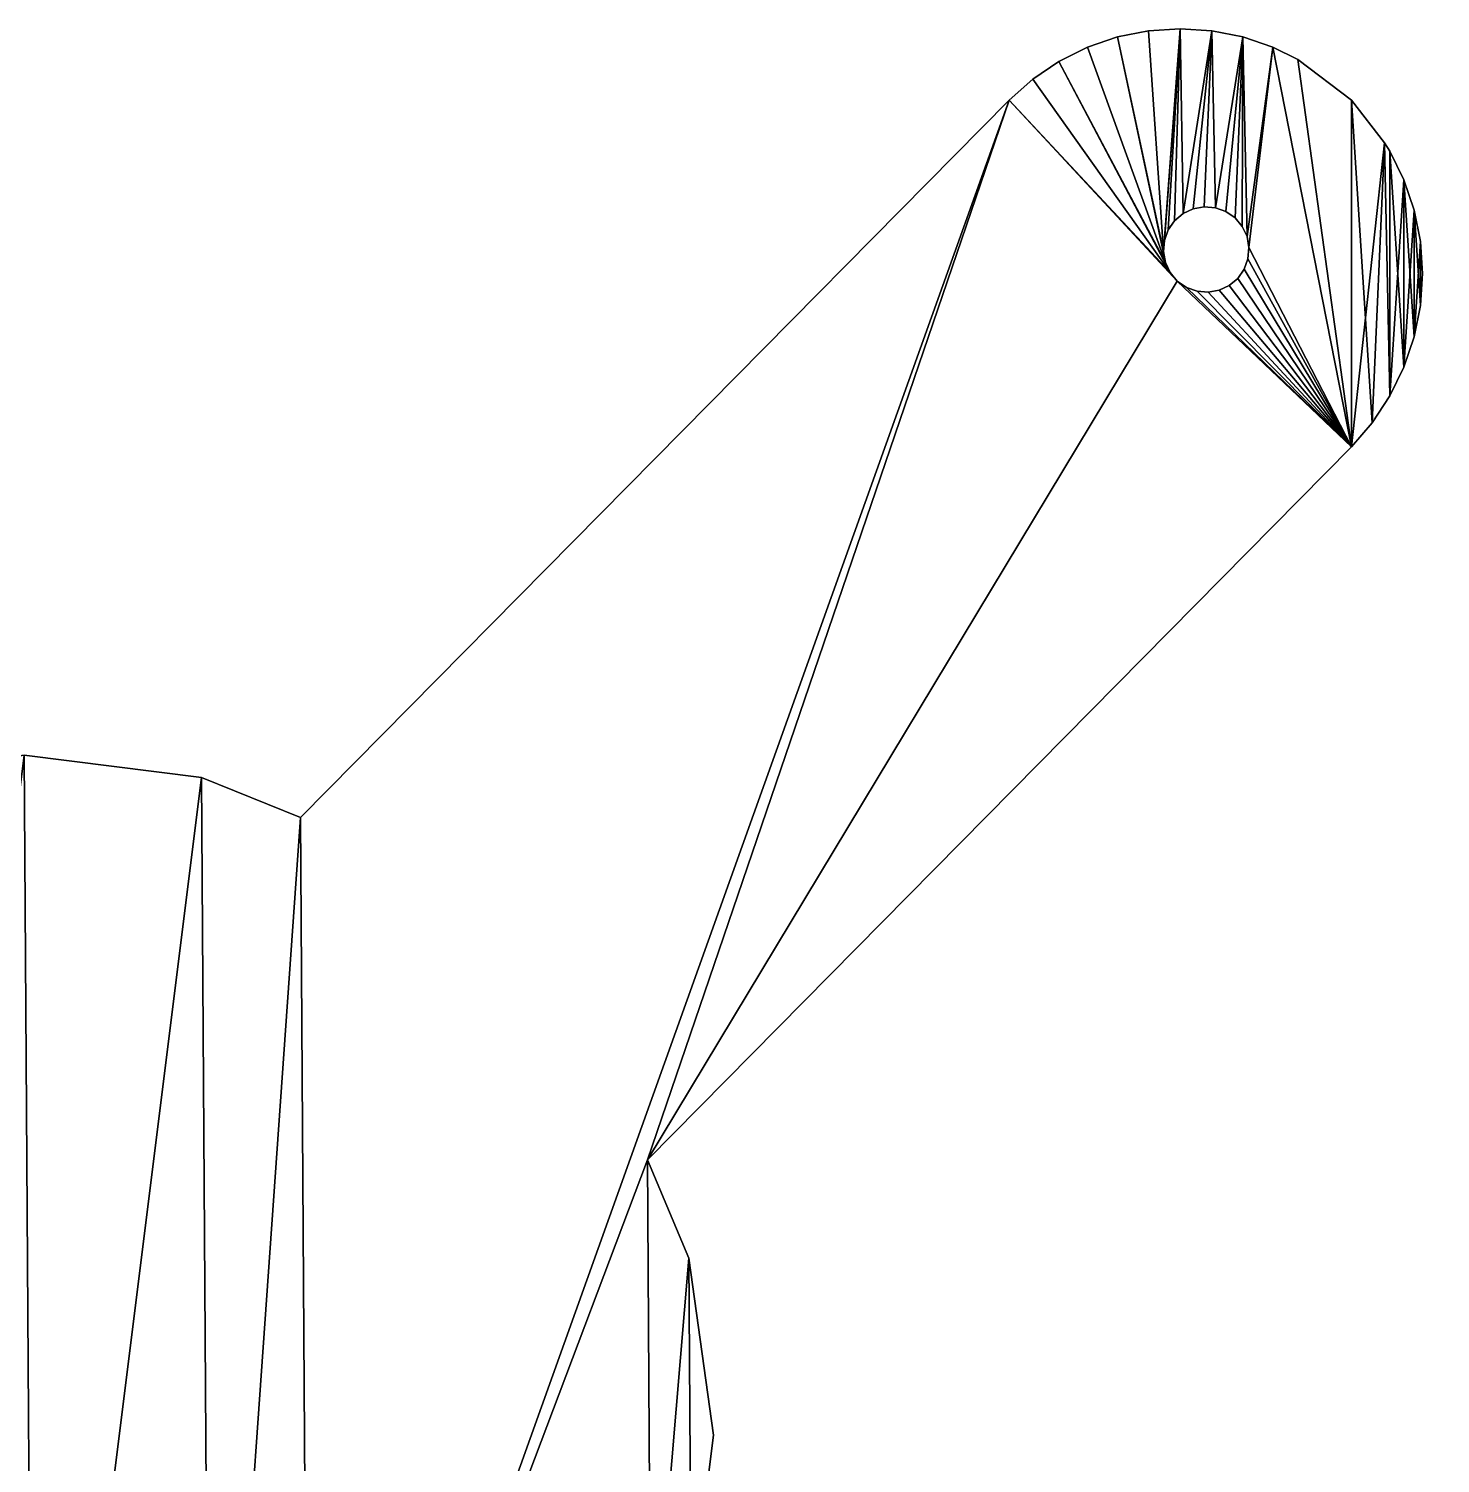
# Model space of a CAD drawing. Header units: metres. Extents: x 0.5 to 11.6, y 0.4 to 11.6.
# Drawn here: x 8.807 to 10.869, y 3.213 to 5.309 of the extents above; entities that cross this region are included whole.
import ezdxf

# ---------------------------------------------------------------- set-up
doc = ezdxf.new("R2010")
doc.units = ezdxf.units.M

msp = doc.modelspace()

# ---------------------------------------------------------------- meshes
at = {"layer": 'OutsideLine'}
mesh = msp.add_polyface(dxfattribs=at)
corners = [(7.0105, 5.2714), (7.0056, 4.9647), (6.9662, 5.2565), (7.007, 4.9809), (7.0125, 4.9963), (7.0564, 5.2804), (7.0218, 5.0097), (7.0343, 5.0202), (7.0491, 5.0271), (7.0652, 5.03), (7.1031, 5.2835), (7.0814, 5.0286), (7.0968, 5.023), (7.1101, 5.0137), (7.1498, 5.2804), (7.1206, 5.0012), (7.1276, 4.9864), (7.1304, 4.9703), (6.7483, 4.9757), (6.7483, 4.8833), (6.7453, 4.9295), (6.7574, 5.0211), (6.7574, 4.8378), (6.7724, 5.065), (6.7724, 4.794), (6.7904, 5.1011), (6.7931, 4.7525), (6.8498, 5.1795), (6.819, 4.7141), (6.8498, 4.6795), (6.912, 5.2279), (7.0084, 4.9486), (7.0153, 4.9338), (7.8981, 3.6447), (6.9241, 5.2359), (7.0258, 4.9214), (7.0392, 4.912), (7.0546, 4.9065), (7.0708, 4.9051), (7.0869, 4.9079), (7.1017, 4.9149), (7.1141, 4.9254), (7.1235, 4.9387), (7.129, 4.9541), (7.1956, 5.2714), (7.24, 5.2565), (7.282, 5.2359), (7.321, 5.2101), (7.3564, 5.1795), (8.3981, 4.1513), (7.9034, 2.8388), (7.8394, 3.5002), (7.8428, 2.9826), (7.807, 3.2412), (7.0247, 1.5059), (7.0335, 1.1981), (6.9897, 1.2132), (7.0276, 1.4898), (7.0345, 1.475), (7.079, 1.189), (7.045, 1.4626), (7.0584, 1.4532), (7.0737, 1.4477), (7.09, 1.4463), (7.1252, 1.186), (7.1061, 1.4491), (7.1208, 1.4561), (7.1333, 1.4666), (7.1714, 1.189), (7.1427, 1.4799), (7.1482, 1.4953), (7.1496, 1.5115), (9.2158, 2.3441), (9.7158, 2.8507), (10.2576, 1.3159), (9.7106, 3.6566), (10.4942, 1.5819), (10.7642, 1.8159), (10.4849, 1.5686), (10.2929, 1.2853), (10.332, 1.2595), (10.4793, 1.5532), (10.374, 1.239), (10.4183, 1.224), (10.4779, 1.537), (10.4642, 1.215), (10.5067, 1.5925), (10.5215, 1.5994), (10.5375, 1.6022), (10.5538, 1.6008), (10.5691, 1.5953), (10.5825, 1.5859), (10.593, 1.5735), (10.5999, 1.5587), (10.6028, 1.5426), (10.6035, 1.224), (10.6478, 1.239), (10.6898, 1.2595), (10.702, 1.2675), (10.7642, 1.3159), (10.795, 1.7813), (10.8236, 1.3943), (10.8209, 1.7429), (10.8415, 1.7014), (10.8415, 1.4304), (10.8565, 1.6576), (10.8565, 1.4743), (10.8657, 1.6122), (10.8657, 1.5197), (10.8687, 1.5659), (10.5109, 1.212), (10.4808, 1.5209), (10.4877, 1.5061), (10.4982, 1.4936), (10.5116, 1.4843), (10.5576, 1.215), (10.5269, 1.4788), (10.5432, 1.4774), (10.5593, 1.4802), (10.574, 1.4871), (10.5865, 1.4976), (10.5959, 1.511), (10.6014, 1.5264), (10.4888, 5.3094), (10.4644, 4.9839), (10.4425, 5.3064), (10.4658, 5.0001), (10.4713, 5.0155), (10.4806, 5.0288), (10.4931, 5.0394), (10.535, 5.3064), (10.5079, 5.0463), (10.524, 5.0491), (10.5402, 5.0477), (10.5804, 5.2973), (10.5556, 5.0422), (10.5689, 5.0328), (10.5795, 5.0204), (10.5864, 5.0056), (10.6243, 5.2823), (10.5892, 4.9895), (6.7743, 1.5905), (6.7743, 1.4971), (6.7712, 1.5438), (6.7833, 1.6364), (6.7833, 1.4512), (6.7982, 1.6807), (6.7982, 1.4069), (6.8188, 1.7227), (6.8188, 1.3649), (6.8446, 1.7617), (6.8268, 1.3527), (6.8752, 1.2905), (6.8752, 1.7971), (7.0317, 1.5375), (7.0261, 1.5221), (6.9536, 1.2311), (7.041, 1.5509), (7.0535, 1.5614), (7.0683, 1.5683), (7.0843, 1.5711), (7.1006, 1.5698), (7.1159, 1.5642), (7.1293, 1.5549), (7.1398, 1.5424), (7.1468, 1.5276), (7.2169, 1.1981), (7.2607, 1.2132), (7.3022, 1.2338), (7.3406, 1.2597), (7.3752, 1.2905), (8.41, 2.3389), (8.5419, 4.2119), (8.5545, 2.2801), (8.8005, 4.2477), (8.8135, 2.2477), (9.0595, 4.2153), (9.0721, 2.2835), (9.204, 4.1565), (10.2388, 5.2049), (10.4846, 4.9406), (10.7388, 4.6983), (10.4741, 4.953), (10.2734, 5.2357), (10.3118, 5.2616), (10.4672, 4.9678), (10.3533, 5.2823), (10.3971, 5.2973), (10.498, 4.9312), (10.5134, 4.9257), (10.5296, 4.9243), (10.5457, 4.9271), (10.5605, 4.934), (10.5729, 4.9446), (10.5823, 4.9579), (10.5878, 4.9733), (10.6604, 5.2643), (10.7388, 5.2049), (10.7872, 5.1427), (10.7694, 4.7337), (10.7952, 4.7727), (10.7952, 5.1305), (10.8157, 5.0885), (10.8157, 4.8147), (10.8306, 5.0442), (10.8306, 4.859), (10.8397, 4.9983), (10.8397, 4.9049), (10.8427, 4.9516), (9.7712, 3.5128), (9.7746, 2.9952), (9.807, 3.2542)]
mesh.append_faces([[corners[k] for k in face] for face in [(18, 19, 20), (51, 52, 53), (108, 107, 109), (141, 142, 143), (207, 206, 208), (210, 209, 211)]], dxfattribs={"vtx0": -1})
mesh.append_faces([[corners[k] for k in face] for face in [(0, 1, 2), (1, 0, 3), (3, 0, 4), (4, 5, 6), (6, 5, 7), (7, 5, 8), (8, 5, 9), (9, 10, 11), (11, 10, 12), (12, 10, 13), (13, 14, 15), (15, 14, 16), (16, 14, 17), (19, 21, 22), (22, 23, 24), (24, 25, 26), (26, 27, 28), (28, 27, 29), (29, 32, 33), (31, 34, 1), (52, 33, 50), (55, 58, 59), (59, 63, 64), (64, 67, 68), (72, 73, 74), (74, 78, 79), (79, 78, 80), (80, 81, 82), (82, 81, 83), (83, 84, 85), (76, 77, 86), (86, 77, 87), (87, 77, 88), (88, 77, 89), (89, 77, 90), (90, 77, 91), (91, 77, 92), (92, 77, 93), (93, 77, 94), (95, 77, 96), (96, 77, 97), (97, 77, 98), (98, 77, 99), (99, 100, 101), (101, 103, 104), (104, 105, 106), (106, 107, 108), (110, 114, 115), (115, 118, 95), (123, 124, 125), (124, 123, 126), (126, 123, 127), (127, 123, 128), (128, 123, 129), (129, 130, 131), (131, 130, 132), (132, 130, 133), (133, 134, 135), (135, 134, 136), (136, 134, 137), (137, 134, 138), (138, 139, 140), (142, 144, 145), (145, 146, 147), (147, 148, 149), (149, 150, 151), (151, 150, 152), (152, 155, 156), (156, 155, 56), (154, 50, 157), (157, 50, 158), (158, 50, 159), (159, 50, 160), (160, 50, 161), (161, 50, 162), (162, 50, 163), (163, 50, 164), (164, 50, 165), (165, 50, 71), (68, 50, 166), (166, 50, 167), (167, 50, 168), (168, 50, 169), (169, 50, 170), (170, 50, 171), (171, 172, 173), (173, 174, 175), (175, 176, 177), (177, 178, 72), (75, 180, 181), (180, 179, 182), (182, 184, 185), (185, 187, 124), (181, 198, 199), (199, 198, 200), (200, 202, 203), (203, 204, 205), (205, 206, 207), (209, 73, 75), (73, 209, 210)]], dxfattribs={"vtx0": -1, "vtx1": -1})
mesh.append_faces([[corners[k] for k in face] for face in [(29, 30, 31), (33, 17, 14), (33, 49, 50), (73, 72, 75), (74, 73, 76), (94, 77, 95), (152, 153, 154), (71, 50, 68), (171, 50, 49), (72, 179, 75), (75, 179, 180), (181, 140, 139)]], dxfattribs={"vtx0": -1, "vtx1": -1, "vtx2": -1})
mesh.append_faces([[corners[k] for k in face] for face in [(4, 0, 5), (9, 5, 10), (13, 10, 14), (19, 18, 21), (22, 21, 23), (24, 23, 25), (26, 25, 27), (29, 27, 30), (29, 31, 32), (31, 30, 34), (1, 34, 2), (33, 32, 35), (33, 35, 36), (33, 36, 37), (33, 37, 38), (33, 38, 39), (33, 39, 40), (33, 40, 41), (33, 41, 42), (33, 42, 43), (33, 43, 17), (33, 14, 44), (33, 44, 45), (33, 45, 46), (33, 46, 47), (33, 47, 48), (33, 48, 49), (52, 51, 33), (54, 55, 56), (55, 54, 57), (55, 57, 58), (59, 58, 60), (59, 60, 61), (59, 61, 62), (59, 62, 63), (64, 63, 65), (64, 65, 66), (64, 66, 67), (68, 67, 69), (68, 69, 70), (68, 70, 71), (76, 73, 77), (74, 76, 78), (80, 78, 81), (83, 81, 84), (99, 77, 100), (101, 100, 102), (101, 102, 103), (104, 103, 105), (106, 105, 107), (84, 110, 85), (110, 84, 111), (110, 111, 112), (110, 112, 113), (110, 113, 114), (115, 114, 116), (115, 116, 117), (115, 117, 118), (95, 118, 119), (95, 119, 120), (95, 120, 121), (95, 121, 122), (95, 122, 94), (129, 123, 130), (133, 130, 134), (138, 134, 139), (142, 141, 144), (145, 144, 146), (147, 146, 148), (149, 148, 150), (152, 150, 153), (154, 153, 50), (152, 154, 155), (56, 155, 54), (171, 49, 172), (173, 172, 174), (175, 174, 176), (177, 176, 178), (72, 178, 179), (182, 179, 183), (182, 183, 184), (185, 184, 186), (185, 186, 187), (124, 187, 125), (181, 180, 188), (181, 188, 189), (181, 189, 190), (181, 190, 191), (181, 191, 192), (181, 192, 193), (181, 193, 194), (181, 194, 195), (181, 195, 140), (181, 139, 196), (181, 196, 197), (181, 197, 198), (200, 198, 201), (200, 201, 202), (203, 202, 204), (205, 204, 206)]], dxfattribs={"vtx0": -1, "vtx2": -1})
mesh = msp.add_polyface(dxfattribs=at)
corners = [(6.7743, 1.4971, 0.0625), (6.7743, 1.5905, 0.0625), (6.7712, 1.5438, 0.0625), (6.7833, 1.4512, 0.0625), (6.7833, 1.6364, 0.0625), (6.7982, 1.4069, 0.0625), (6.7982, 1.6807, 0.0625), (6.8188, 1.3649, 0.0625), (6.8188, 1.7227, 0.0625), (6.8268, 1.3527, 0.0625), (6.8446, 1.7617, 0.0625), (6.8752, 1.2905, 0.0625), (6.8752, 1.7971, 0.0625), (6.9536, 1.2311, 0.0625), (7.0261, 1.5221, 0.0625), (7.0317, 1.5375, 0.0625), (7.9034, 2.8388, 0.0625), (6.9897, 1.2132, 0.0625), (7.0247, 1.5059, 0.0625), (7.041, 1.5509, 0.0625), (7.0535, 1.5614, 0.0625), (7.0683, 1.5683, 0.0625), (7.0843, 1.5711, 0.0625), (7.1006, 1.5698, 0.0625), (7.1159, 1.5642, 0.0625), (7.1293, 1.5549, 0.0625), (7.1398, 1.5424, 0.0625), (7.1468, 1.5276, 0.0625), (7.1496, 1.5115, 0.0625), (7.1714, 1.189, 0.0625), (7.2169, 1.1981, 0.0625), (7.2607, 1.2132, 0.0625), (7.3022, 1.2338, 0.0625), (7.3406, 1.2597, 0.0625), (7.3752, 1.2905, 0.0625), (8.41, 2.3389, 0.0625), (8.3981, 4.1513, 0.0625), (8.5419, 4.2119, 0.0625), (8.5545, 2.2801, 0.0625), (8.8005, 4.2477, 0.0625), (8.8135, 2.2477, 0.0625), (9.0595, 4.2153, 0.0625), (9.0721, 2.2835, 0.0625), (9.204, 4.1565, 0.0625), (9.2158, 2.3441, 0.0625), (10.2388, 5.2049, 0.0625), (9.7106, 3.6566, 0.0625), (10.4846, 4.9406, 0.0625), (10.7388, 4.6983, 0.0625), (10.4741, 4.953, 0.0625), (10.2734, 5.2357, 0.0625), (10.3118, 5.2616, 0.0625), (10.4672, 4.9678, 0.0625), (10.3533, 5.2823, 0.0625), (10.3971, 5.2973, 0.0625), (10.4644, 4.9839, 0.0625), (10.4425, 5.3064, 0.0625), (10.498, 4.9312, 0.0625), (10.5134, 4.9257, 0.0625), (10.5296, 4.9243, 0.0625), (10.5457, 4.9271, 0.0625), (10.5605, 4.934, 0.0625), (10.5729, 4.9446, 0.0625), (10.5823, 4.9579, 0.0625), (10.5878, 4.9733, 0.0625), (10.5892, 4.9895, 0.0625), (10.6243, 5.2823, 0.0625), (10.6604, 5.2643, 0.0625), (10.7388, 5.2049, 0.0625), (10.7694, 4.7337, 0.0625), (10.7872, 5.1427, 0.0625), (10.7952, 4.7727, 0.0625), (10.7952, 5.1305, 0.0625), (10.8157, 4.8147, 0.0625), (10.8157, 5.0885, 0.0625), (10.8306, 4.859, 0.0625), (10.8306, 5.0442, 0.0625), (10.8397, 4.9049, 0.0625), (10.8397, 4.9983, 0.0625), (10.8427, 4.9516, 0.0625), (10.4888, 5.3094, 0.0625), (10.4658, 5.0001, 0.0625), (10.4713, 5.0155, 0.0625), (10.4806, 5.0288, 0.0625), (10.4931, 5.0394, 0.0625), (10.535, 5.3064, 0.0625), (10.5079, 5.0463, 0.0625), (10.524, 5.0491, 0.0625), (10.5402, 5.0477, 0.0625), (10.5804, 5.2973, 0.0625), (10.5556, 5.0422, 0.0625), (10.5689, 5.0328, 0.0625), (10.5795, 5.0204, 0.0625), (10.5864, 5.0056, 0.0625), (7.0335, 1.1981, 0.0625), (7.0276, 1.4898, 0.0625), (7.0345, 1.475, 0.0625), (7.079, 1.189, 0.0625), (7.045, 1.4626, 0.0625), (7.0584, 1.4532, 0.0625), (7.0737, 1.4477, 0.0625), (7.09, 1.4463, 0.0625), (7.1252, 1.186, 0.0625), (7.1061, 1.4491, 0.0625), (7.1208, 1.4561, 0.0625), (7.1333, 1.4666, 0.0625), (7.1427, 1.4799, 0.0625), (7.1482, 1.4953, 0.0625), (7.8428, 2.9826, 0.0625), (7.8394, 3.5002, 0.0625), (7.807, 3.2412, 0.0625), (7.8981, 3.6447, 0.0625), (6.7483, 4.8833, 0.0625), (6.7483, 4.9757, 0.0625), (6.7453, 4.9295, 0.0625), (6.7574, 4.8378, 0.0625), (6.7574, 5.0211, 0.0625), (6.7724, 4.794, 0.0625), (6.7724, 5.065, 0.0625), (6.7904, 5.1011, 0.0625), (6.7931, 4.7525, 0.0625), (6.8498, 5.1795, 0.0625), (6.819, 4.7141, 0.0625), (6.8498, 4.6795, 0.0625), (6.912, 5.2279, 0.0625), (7.0084, 4.9486, 0.0625), (7.0153, 4.9338, 0.0625), (6.9241, 5.2359, 0.0625), (7.0056, 4.9647, 0.0625), (6.9662, 5.2565, 0.0625), (7.0258, 4.9214, 0.0625), (7.0392, 4.912, 0.0625), (7.0546, 4.9065, 0.0625), (7.0708, 4.9051, 0.0625), (7.0869, 4.9079, 0.0625), (7.1017, 4.9149, 0.0625), (7.1141, 4.9254, 0.0625), (7.1235, 4.9387, 0.0625), (7.129, 4.9541, 0.0625), (7.1304, 4.9703, 0.0625), (7.1498, 5.2804, 0.0625), (7.1956, 5.2714, 0.0625), (7.24, 5.2565, 0.0625), (7.282, 5.2359, 0.0625), (7.321, 5.2101, 0.0625), (7.3564, 5.1795, 0.0625), (7.0105, 5.2714, 0.0625), (7.007, 4.9809, 0.0625), (7.0125, 4.9963, 0.0625), (7.0564, 5.2804, 0.0625), (7.0218, 5.0097, 0.0625), (7.0343, 5.0202, 0.0625), (7.0491, 5.0271, 0.0625), (7.0652, 5.03, 0.0625), (7.1031, 5.2835, 0.0625), (7.0814, 5.0286, 0.0625), (7.0968, 5.023, 0.0625), (7.1101, 5.0137, 0.0625), (7.1206, 5.0012, 0.0625), (7.1276, 4.9864, 0.0625), (10.5109, 1.212, 0.0625), (10.4779, 1.537, 0.0625), (10.4642, 1.215, 0.0625), (10.4808, 1.5209, 0.0625), (10.4877, 1.5061, 0.0625), (10.4982, 1.4936, 0.0625), (10.5116, 1.4843, 0.0625), (10.5576, 1.215, 0.0625), (10.5269, 1.4788, 0.0625), (10.5432, 1.4774, 0.0625), (10.5593, 1.4802, 0.0625), (10.6035, 1.224, 0.0625), (10.574, 1.4871, 0.0625), (10.5865, 1.4976, 0.0625), (10.5959, 1.511, 0.0625), (10.6014, 1.5264, 0.0625), (10.6028, 1.5426, 0.0625), (9.7158, 2.8507, 0.0625), (10.2576, 1.3159, 0.0625), (10.4942, 1.5819, 0.0625), (10.7642, 1.8159, 0.0625), (10.4849, 1.5686, 0.0625), (10.2929, 1.2853, 0.0625), (10.332, 1.2595, 0.0625), (10.4793, 1.5532, 0.0625), (10.374, 1.239, 0.0625), (10.4183, 1.224, 0.0625), (10.5067, 1.5925, 0.0625), (10.5215, 1.5994, 0.0625), (10.5375, 1.6022, 0.0625), (10.5538, 1.6008, 0.0625), (10.5691, 1.5953, 0.0625), (10.5825, 1.5859, 0.0625), (10.593, 1.5735, 0.0625), (10.5999, 1.5587, 0.0625), (10.6478, 1.239, 0.0625), (10.6898, 1.2595, 0.0625), (10.702, 1.2675, 0.0625), (10.7642, 1.3159, 0.0625), (10.8236, 1.3943, 0.0625), (10.795, 1.7813, 0.0625), (10.8209, 1.7429, 0.0625), (10.8415, 1.7014, 0.0625), (10.8415, 1.4304, 0.0625), (10.8565, 1.4743, 0.0625), (10.8565, 1.6576, 0.0625), (10.8657, 1.5197, 0.0625), (10.8657, 1.6122, 0.0625), (10.8687, 1.5659, 0.0625), (9.7712, 3.5128, 0.0625), (9.7746, 2.9952, 0.0625), (9.807, 3.2542, 0.0625)]
mesh.append_faces([[corners[k] for k in face] for face in [(0, 1, 2), (78, 77, 79), (108, 109, 110), (112, 113, 114), (207, 206, 208), (209, 210, 211)]], dxfattribs={"vtx0": -1})
mesh.append_faces([[corners[k] for k in face] for face in [(1, 3, 4), (4, 5, 6), (6, 7, 8), (8, 9, 10), (10, 11, 12), (12, 15, 16), (14, 17, 18), (36, 35, 37), (37, 38, 39), (39, 40, 41), (41, 42, 43), (43, 44, 45), (45, 49, 50), (50, 49, 51), (51, 52, 53), (53, 52, 54), (54, 55, 56), (47, 48, 57), (57, 48, 58), (58, 48, 59), (59, 48, 60), (60, 48, 61), (61, 48, 62), (62, 48, 63), (63, 48, 64), (64, 48, 65), (66, 48, 67), (67, 48, 68), (68, 69, 70), (70, 71, 72), (72, 73, 74), (74, 75, 76), (76, 77, 78), (80, 84, 85), (85, 88, 89), (89, 93, 66), (94, 18, 17), (18, 94, 95), (95, 94, 96), (96, 97, 98), (98, 97, 99), (99, 97, 100), (100, 97, 101), (101, 102, 103), (103, 102, 104), (104, 102, 105), (105, 29, 106), (106, 29, 107), (107, 29, 28), (109, 108, 111), (113, 115, 116), (116, 117, 118), (118, 117, 119), (119, 120, 121), (121, 123, 124), (125, 123, 126), (124, 125, 127), (127, 128, 129), (126, 111, 130), (130, 111, 131), (131, 111, 132), (132, 111, 133), (133, 111, 134), (134, 111, 135), (135, 111, 136), (136, 111, 137), (137, 111, 138), (138, 111, 139), (140, 111, 141), (141, 111, 142), (142, 111, 143), (143, 111, 144), (144, 111, 145), (145, 111, 36), (146, 148, 149), (149, 153, 154), (154, 157, 140), (160, 161, 162), (161, 160, 163), (163, 160, 164), (164, 160, 165), (165, 160, 166), (166, 167, 168), (168, 167, 169), (169, 167, 170), (170, 171, 172), (172, 171, 173), (173, 171, 174), (174, 171, 175), (175, 171, 176), (177, 179, 180), (179, 178, 181), (181, 183, 184), (184, 186, 161), (180, 199, 200), (200, 199, 201), (201, 199, 202), (202, 204, 205), (205, 206, 207)]], dxfattribs={"vtx0": -1, "vtx1": -1})
mesh.append_faces([[corners[k] for k in face] for face in [(12, 13, 14), (16, 28, 29), (16, 35, 36), (45, 44, 46), (45, 46, 47), (65, 48, 66), (124, 123, 125), (139, 111, 140), (36, 111, 16), (44, 177, 46), (177, 178, 179), (180, 176, 171)]], dxfattribs={"vtx0": -1, "vtx1": -1, "vtx2": -1})
mesh.append_faces([[corners[k] for k in face] for face in [(1, 0, 3), (4, 3, 5), (6, 5, 7), (8, 7, 9), (10, 9, 11), (12, 11, 13), (12, 14, 15), (14, 13, 17), (16, 15, 19), (16, 19, 20), (16, 20, 21), (16, 21, 22), (16, 22, 23), (16, 23, 24), (16, 24, 25), (16, 25, 26), (16, 26, 27), (16, 27, 28), (16, 29, 30), (16, 30, 31), (16, 31, 32), (16, 32, 33), (16, 33, 34), (16, 34, 35), (37, 35, 38), (39, 38, 40), (41, 40, 42), (43, 42, 44), (47, 46, 48), (45, 47, 49), (51, 49, 52), (54, 52, 55), (68, 48, 69), (70, 69, 71), (72, 71, 73), (74, 73, 75), (76, 75, 77), (55, 80, 56), (80, 55, 81), (80, 81, 82), (80, 82, 83), (80, 83, 84), (85, 84, 86), (85, 86, 87), (85, 87, 88), (89, 88, 90), (89, 90, 91), (89, 91, 92), (89, 92, 93), (66, 93, 65), (96, 94, 97), (101, 97, 102), (105, 102, 29), (111, 108, 16), (113, 112, 115), (116, 115, 117), (119, 117, 120), (121, 120, 122), (121, 122, 123), (126, 123, 111), (127, 125, 128), (128, 146, 129), (146, 128, 147), (146, 147, 148), (149, 148, 150), (149, 150, 151), (149, 151, 152), (149, 152, 153), (154, 153, 155), (154, 155, 156), (154, 156, 157), (140, 157, 158), (140, 158, 159), (140, 159, 139), (166, 160, 167), (170, 167, 171), (177, 44, 178), (181, 178, 182), (181, 182, 183), (184, 183, 185), (184, 185, 186), (161, 186, 162), (180, 179, 187), (180, 187, 188), (180, 188, 189), (180, 189, 190), (180, 190, 191), (180, 191, 192), (180, 192, 193), (180, 193, 194), (180, 194, 176), (180, 171, 195), (180, 195, 196), (180, 196, 197), (180, 197, 198), (180, 198, 199), (202, 199, 203), (202, 203, 204), (205, 204, 206), (177, 209, 46), (209, 177, 210)]], dxfattribs={"vtx0": -1, "vtx2": -1})
mesh = msp.add_polyface(dxfattribs=at)
corners = [(10.3971, 5.2973, 0.0625), (10.4425, 5.3064), (10.3971, 5.2973), (10.4425, 5.3064, 0.0625)]
mesh.append_faces([[corners[k] for k in face] for face in [(0, 1, 2), (1, 0, 3)]], dxfattribs={"vtx0": -1})
mesh = msp.add_polyface(dxfattribs=at)
corners = [(10.4425, 5.3064, 0.0625), (10.4888, 5.3094), (10.4425, 5.3064), (10.4888, 5.3094, 0.0625)]
mesh.append_faces([[corners[k] for k in face] for face in [(0, 1, 2), (1, 0, 3)]], dxfattribs={"vtx0": -1})
mesh = msp.add_polyface(dxfattribs=at)
corners = [(10.4888, 5.3094, 0.0625), (10.535, 5.3064), (10.4888, 5.3094), (10.535, 5.3064, 0.0625)]
mesh.append_faces([[corners[k] for k in face] for face in [(0, 1, 2), (1, 0, 3)]], dxfattribs={"vtx0": -1})
mesh = msp.add_polyface(dxfattribs=at)
corners = [(10.535, 5.3064, 0.0625), (10.5804, 5.2973), (10.535, 5.3064), (10.5804, 5.2973, 0.0625)]
mesh.append_faces([[corners[k] for k in face] for face in [(0, 1, 2), (1, 0, 3)]], dxfattribs={"vtx0": -1})
mesh = msp.add_polyface(dxfattribs=at)
corners = [(10.3533, 5.2823, 0.0625), (10.3971, 5.2973), (10.3533, 5.2823), (10.3971, 5.2973, 0.0625)]
mesh.append_faces([[corners[k] for k in face] for face in [(0, 1, 2), (1, 0, 3)]], dxfattribs={"vtx0": -1})
mesh = msp.add_polyface(dxfattribs=at)
corners = [(10.5804, 5.2973, 0.0625), (10.6243, 5.2823), (10.5804, 5.2973), (10.6243, 5.2823, 0.0625)]
mesh.append_faces([[corners[k] for k in face] for face in [(0, 1, 2), (1, 0, 3)]], dxfattribs={"vtx0": -1})
mesh = msp.add_polyface(dxfattribs=at)
corners = [(10.3118, 5.2616, 0.0625), (10.3533, 5.2823), (10.3118, 5.2616), (10.3533, 5.2823, 0.0625)]
mesh.append_faces([[corners[k] for k in face] for face in [(0, 1, 2), (1, 0, 3)]], dxfattribs={"vtx0": -1})
mesh = msp.add_polyface(dxfattribs=at)
corners = [(10.6243, 5.2823, 0.0625), (10.6604, 5.2643), (10.6243, 5.2823), (10.6604, 5.2643, 0.0625)]
mesh.append_faces([[corners[k] for k in face] for face in [(0, 1, 2), (1, 0, 3)]], dxfattribs={"vtx0": -1})
mesh = msp.add_polyface(dxfattribs=at)
corners = [(10.6604, 5.2643, 0.0625), (10.7388, 5.2049), (10.6604, 5.2643), (10.7388, 5.2049, 0.0625)]
mesh.append_faces([[corners[k] for k in face] for face in [(0, 1, 2), (1, 0, 3)]], dxfattribs={"vtx0": -1})
mesh = msp.add_polyface(dxfattribs=at)
corners = [(10.2734, 5.2357, 0.0625), (10.3118, 5.2616), (10.2734, 5.2357), (10.3118, 5.2616, 0.0625)]
mesh.append_faces([[corners[k] for k in face] for face in [(0, 1, 2), (1, 0, 3)]], dxfattribs={"vtx0": -1})
mesh = msp.add_polyface(dxfattribs=at)
corners = [(10.2388, 5.2049, 0.0625), (10.2734, 5.2357), (10.2388, 5.2049), (10.2734, 5.2357, 0.0625)]
mesh.append_faces([[corners[k] for k in face] for face in [(0, 1, 2), (1, 0, 3)]], dxfattribs={"vtx0": -1})
mesh = msp.add_polyface(dxfattribs=at)
corners = [(10.2388, 5.2049, 0.0625), (9.204, 4.1565), (9.204, 4.1565, 0.0625), (10.2388, 5.2049)]
mesh.append_faces([[corners[k] for k in face] for face in [(0, 1, 2), (1, 0, 3)]], dxfattribs={"vtx0": -1})
mesh = msp.add_polyface(dxfattribs=at)
corners = [(10.7388, 5.2049), (10.7872, 5.1427, 0.0625), (10.7872, 5.1427), (10.7388, 5.2049, 0.0625)]
mesh.append_faces([[corners[k] for k in face] for face in [(0, 1, 2), (1, 0, 3)]], dxfattribs={"vtx0": -1})
mesh = msp.add_polyface(dxfattribs=at)
corners = [(10.7872, 5.1427), (10.7952, 5.1305, 0.0625), (10.7952, 5.1305), (10.7872, 5.1427, 0.0625)]
mesh.append_faces([[corners[k] for k in face] for face in [(0, 1, 2), (1, 0, 3)]], dxfattribs={"vtx0": -1})
mesh = msp.add_polyface(dxfattribs=at)
corners = [(10.7952, 5.1305), (10.8157, 5.0885, 0.0625), (10.8157, 5.0885), (10.7952, 5.1305, 0.0625)]
mesh.append_faces([[corners[k] for k in face] for face in [(0, 1, 2), (1, 0, 3)]], dxfattribs={"vtx0": -1})
mesh = msp.add_polyface(dxfattribs=at)
corners = [(10.8157, 5.0885), (10.8306, 5.0442, 0.0625), (10.8306, 5.0442), (10.8157, 5.0885, 0.0625)]
mesh.append_faces([[corners[k] for k in face] for face in [(0, 1, 2), (1, 0, 3)]], dxfattribs={"vtx0": -1})
mesh = msp.add_polyface(dxfattribs=at)
corners = [(10.4931, 5.0394, 0.0625), (10.4806, 5.0288), (10.4931, 5.0394), (10.4806, 5.0288, 0.0625)]
mesh.append_faces([[corners[k] for k in face] for face in [(0, 1, 2), (1, 0, 3)]], dxfattribs={"vtx0": -1})
mesh = msp.add_polyface(dxfattribs=at)
corners = [(10.5079, 5.0463, 0.0625), (10.4931, 5.0394), (10.5079, 5.0463), (10.4931, 5.0394, 0.0625)]
mesh.append_faces([[corners[k] for k in face] for face in [(0, 1, 2), (1, 0, 3)]], dxfattribs={"vtx0": -1})
mesh = msp.add_polyface(dxfattribs=at)
corners = [(10.524, 5.0491, 0.0625), (10.5079, 5.0463), (10.524, 5.0491), (10.5079, 5.0463, 0.0625)]
mesh.append_faces([[corners[k] for k in face] for face in [(0, 1, 2), (1, 0, 3)]], dxfattribs={"vtx0": -1})
mesh = msp.add_polyface(dxfattribs=at)
corners = [(10.5402, 5.0477, 0.0625), (10.524, 5.0491), (10.5402, 5.0477), (10.524, 5.0491, 0.0625)]
mesh.append_faces([[corners[k] for k in face] for face in [(0, 1, 2), (1, 0, 3)]], dxfattribs={"vtx0": -1})
mesh = msp.add_polyface(dxfattribs=at)
corners = [(10.5556, 5.0422, 0.0625), (10.5402, 5.0477), (10.5556, 5.0422), (10.5402, 5.0477, 0.0625)]
mesh.append_faces([[corners[k] for k in face] for face in [(0, 1, 2), (1, 0, 3)]], dxfattribs={"vtx0": -1})
mesh = msp.add_polyface(dxfattribs=at)
corners = [(10.5689, 5.0328, 0.0625), (10.5556, 5.0422), (10.5689, 5.0328), (10.5556, 5.0422, 0.0625)]
mesh.append_faces([[corners[k] for k in face] for face in [(0, 1, 2), (1, 0, 3)]], dxfattribs={"vtx0": -1})
mesh = msp.add_polyface(dxfattribs=at)
corners = [(10.5689, 5.0328, 0.0625), (10.5795, 5.0204), (10.5795, 5.0204, 0.0625), (10.5689, 5.0328)]
mesh.append_faces([[corners[k] for k in face] for face in [(0, 1, 2), (1, 0, 3)]], dxfattribs={"vtx0": -1})
mesh = msp.add_polyface(dxfattribs=at)
corners = [(10.8306, 5.0442), (10.8397, 4.9983, 0.0625), (10.8397, 4.9983), (10.8306, 5.0442, 0.0625)]
mesh.append_faces([[corners[k] for k in face] for face in [(0, 1, 2), (1, 0, 3)]], dxfattribs={"vtx0": -1})
mesh = msp.add_polyface(dxfattribs=at)
corners = [(10.4713, 5.0155), (10.4658, 5.0001, 0.0625), (10.4658, 5.0001), (10.4713, 5.0155, 0.0625)]
mesh.append_faces([[corners[k] for k in face] for face in [(0, 1, 2), (1, 0, 3)]], dxfattribs={"vtx0": -1})
mesh = msp.add_polyface(dxfattribs=at)
corners = [(10.4806, 5.0288), (10.4713, 5.0155, 0.0625), (10.4713, 5.0155), (10.4806, 5.0288, 0.0625)]
mesh.append_faces([[corners[k] for k in face] for face in [(0, 1, 2), (1, 0, 3)]], dxfattribs={"vtx0": -1})
mesh = msp.add_polyface(dxfattribs=at)
corners = [(10.5795, 5.0204, 0.0625), (10.5864, 5.0056), (10.5864, 5.0056, 0.0625), (10.5795, 5.0204)]
mesh.append_faces([[corners[k] for k in face] for face in [(0, 1, 2), (1, 0, 3)]], dxfattribs={"vtx0": -1})
mesh = msp.add_polyface(dxfattribs=at)
corners = [(10.4658, 5.0001), (10.4644, 4.9839, 0.0625), (10.4644, 4.9839), (10.4658, 5.0001, 0.0625)]
mesh.append_faces([[corners[k] for k in face] for face in [(0, 1, 2), (1, 0, 3)]], dxfattribs={"vtx0": -1})
mesh = msp.add_polyface(dxfattribs=at)
corners = [(10.5864, 5.0056, 0.0625), (10.5892, 4.9895), (10.5892, 4.9895, 0.0625), (10.5864, 5.0056)]
mesh.append_faces([[corners[k] for k in face] for face in [(0, 1, 2), (1, 0, 3)]], dxfattribs={"vtx0": -1})
mesh = msp.add_polyface(dxfattribs=at)
corners = [(10.5892, 4.9895, 0.0625), (10.5878, 4.9733), (10.5878, 4.9733, 0.0625), (10.5892, 4.9895)]
mesh.append_faces([[corners[k] for k in face] for face in [(0, 1, 2), (1, 0, 3)]], dxfattribs={"vtx0": -1})
mesh = msp.add_polyface(dxfattribs=at)
corners = [(10.8397, 4.9983), (10.8427, 4.9516, 0.0625), (10.8427, 4.9516), (10.8397, 4.9983, 0.0625)]
mesh.append_faces([[corners[k] for k in face] for face in [(0, 1, 2), (1, 0, 3)]], dxfattribs={"vtx0": -1})
mesh = msp.add_polyface(dxfattribs=at)
corners = [(10.4644, 4.9839), (10.4672, 4.9678, 0.0625), (10.4672, 4.9678), (10.4644, 4.9839, 0.0625)]
mesh.append_faces([[corners[k] for k in face] for face in [(0, 1, 2), (1, 0, 3)]], dxfattribs={"vtx0": -1})
mesh = msp.add_polyface(dxfattribs=at)
corners = [(10.5878, 4.9733, 0.0625), (10.5823, 4.9579), (10.5823, 4.9579, 0.0625), (10.5878, 4.9733)]
mesh.append_faces([[corners[k] for k in face] for face in [(0, 1, 2), (1, 0, 3)]], dxfattribs={"vtx0": -1})
mesh = msp.add_polyface(dxfattribs=at)
corners = [(10.4672, 4.9678), (10.4741, 4.953, 0.0625), (10.4741, 4.953), (10.4672, 4.9678, 0.0625)]
mesh.append_faces([[corners[k] for k in face] for face in [(0, 1, 2), (1, 0, 3)]], dxfattribs={"vtx0": -1})
mesh = msp.add_polyface(dxfattribs=at)
corners = [(10.4741, 4.953), (10.4846, 4.9406, 0.0625), (10.4846, 4.9406), (10.4741, 4.953, 0.0625)]
mesh.append_faces([[corners[k] for k in face] for face in [(0, 1, 2), (1, 0, 3)]], dxfattribs={"vtx0": -1})
mesh = msp.add_polyface(dxfattribs=at)
corners = [(10.5823, 4.9579, 0.0625), (10.5729, 4.9446), (10.5729, 4.9446, 0.0625), (10.5823, 4.9579)]
mesh.append_faces([[corners[k] for k in face] for face in [(0, 1, 2), (1, 0, 3)]], dxfattribs={"vtx0": -1})
mesh = msp.add_polyface(dxfattribs=at)
corners = [(10.8427, 4.9516), (10.8397, 4.9049, 0.0625), (10.8397, 4.9049), (10.8427, 4.9516, 0.0625)]
mesh.append_faces([[corners[k] for k in face] for face in [(0, 1, 2), (1, 0, 3)]], dxfattribs={"vtx0": -1})
mesh = msp.add_polyface(dxfattribs=at)
corners = [(10.4846, 4.9406, 0.0625), (10.498, 4.9312), (10.4846, 4.9406), (10.498, 4.9312, 0.0625)]
mesh.append_faces([[corners[k] for k in face] for face in [(0, 1, 2), (1, 0, 3)]], dxfattribs={"vtx0": -1})
mesh = msp.add_polyface(dxfattribs=at)
corners = [(10.498, 4.9312, 0.0625), (10.5134, 4.9257), (10.498, 4.9312), (10.5134, 4.9257, 0.0625)]
mesh.append_faces([[corners[k] for k in face] for face in [(0, 1, 2), (1, 0, 3)]], dxfattribs={"vtx0": -1})
mesh = msp.add_polyface(dxfattribs=at)
corners = [(10.5296, 4.9243, 0.0625), (10.5457, 4.9271), (10.5296, 4.9243), (10.5457, 4.9271, 0.0625)]
mesh.append_faces([[corners[k] for k in face] for face in [(0, 1, 2), (1, 0, 3)]], dxfattribs={"vtx0": -1})
mesh = msp.add_polyface(dxfattribs=at)
corners = [(10.5457, 4.9271, 0.0625), (10.5605, 4.934), (10.5457, 4.9271), (10.5605, 4.934, 0.0625)]
mesh.append_faces([[corners[k] for k in face] for face in [(0, 1, 2), (1, 0, 3)]], dxfattribs={"vtx0": -1})
mesh = msp.add_polyface(dxfattribs=at)
corners = [(10.5605, 4.934, 0.0625), (10.5729, 4.9446), (10.5605, 4.934), (10.5729, 4.9446, 0.0625)]
mesh.append_faces([[corners[k] for k in face] for face in [(0, 1, 2), (1, 0, 3)]], dxfattribs={"vtx0": -1})
mesh = msp.add_polyface(dxfattribs=at)
corners = [(10.5134, 4.9257, 0.0625), (10.5296, 4.9243), (10.5134, 4.9257), (10.5296, 4.9243, 0.0625)]
mesh.append_faces([[corners[k] for k in face] for face in [(0, 1, 2), (1, 0, 3)]], dxfattribs={"vtx0": -1})
mesh = msp.add_polyface(dxfattribs=at)
corners = [(10.8397, 4.9049), (10.8306, 4.859, 0.0625), (10.8306, 4.859), (10.8397, 4.9049, 0.0625)]
mesh.append_faces([[corners[k] for k in face] for face in [(0, 1, 2), (1, 0, 3)]], dxfattribs={"vtx0": -1})
mesh = msp.add_polyface(dxfattribs=at)
corners = [(10.8306, 4.859), (10.8157, 4.8147, 0.0625), (10.8157, 4.8147), (10.8306, 4.859, 0.0625)]
mesh.append_faces([[corners[k] for k in face] for face in [(0, 1, 2), (1, 0, 3)]], dxfattribs={"vtx0": -1})
mesh = msp.add_polyface(dxfattribs=at)
corners = [(10.8157, 4.8147), (10.7952, 4.7727, 0.0625), (10.7952, 4.7727), (10.8157, 4.8147, 0.0625)]
mesh.append_faces([[corners[k] for k in face] for face in [(0, 1, 2), (1, 0, 3)]], dxfattribs={"vtx0": -1})
mesh = msp.add_polyface(dxfattribs=at)
corners = [(10.7952, 4.7727), (10.7694, 4.7337, 0.0625), (10.7694, 4.7337), (10.7952, 4.7727, 0.0625)]
mesh.append_faces([[corners[k] for k in face] for face in [(0, 1, 2), (1, 0, 3)]], dxfattribs={"vtx0": -1})
mesh = msp.add_polyface(dxfattribs=at)
corners = [(10.7694, 4.7337), (10.7388, 4.6983, 0.0625), (10.7388, 4.6983), (10.7694, 4.7337, 0.0625)]
mesh.append_faces([[corners[k] for k in face] for face in [(0, 1, 2), (1, 0, 3)]], dxfattribs={"vtx0": -1})
mesh = msp.add_polyface(dxfattribs=at)
corners = [(10.7388, 4.6983), (9.7106, 3.6566, 0.0625), (9.7106, 3.6566), (10.7388, 4.6983, 0.0625)]
mesh.append_faces([[corners[k] for k in face] for face in [(0, 1, 2), (1, 0, 3)]], dxfattribs={"vtx0": -1})
mesh = msp.add_polyface(dxfattribs=at)
corners = [(8.8005, 4.2477, 0.0625), (9.0595, 4.2153), (8.8005, 4.2477), (9.0595, 4.2153, 0.0625)]
mesh.append_faces([[corners[k] for k in face] for face in [(0, 1, 2), (1, 0, 3)]], dxfattribs={"vtx0": -1})
mesh = msp.add_polyface(dxfattribs=at)
corners = [(9.0595, 4.2153, 0.0625), (9.204, 4.1565), (9.0595, 4.2153), (9.204, 4.1565, 0.0625)]
mesh.append_faces([[corners[k] for k in face] for face in [(0, 1, 2), (1, 0, 3)]], dxfattribs={"vtx0": -1})
mesh = msp.add_polyface(dxfattribs=at)
corners = [(9.7106, 3.6566), (9.7712, 3.5128, 0.0625), (9.7712, 3.5128), (9.7106, 3.6566, 0.0625)]
mesh.append_faces([[corners[k] for k in face] for face in [(0, 1, 2), (1, 0, 3)]], dxfattribs={"vtx0": -1})
mesh = msp.add_polyface(dxfattribs=at)
corners = [(9.7712, 3.5128), (9.807, 3.2542, 0.0625), (9.807, 3.2542), (9.7712, 3.5128, 0.0625)]
mesh.append_faces([[corners[k] for k in face] for face in [(0, 1, 2), (1, 0, 3)]], dxfattribs={"vtx0": -1})
mesh = msp.add_polyface(dxfattribs=at)
corners = [(9.807, 3.2542), (9.7746, 2.9952, 0.0625), (9.7746, 2.9952), (9.807, 3.2542, 0.0625)]
mesh.append_faces([[corners[k] for k in face] for face in [(0, 1, 2), (1, 0, 3)]], dxfattribs={"vtx0": -1})

doc.saveas('drawing.dxf')
